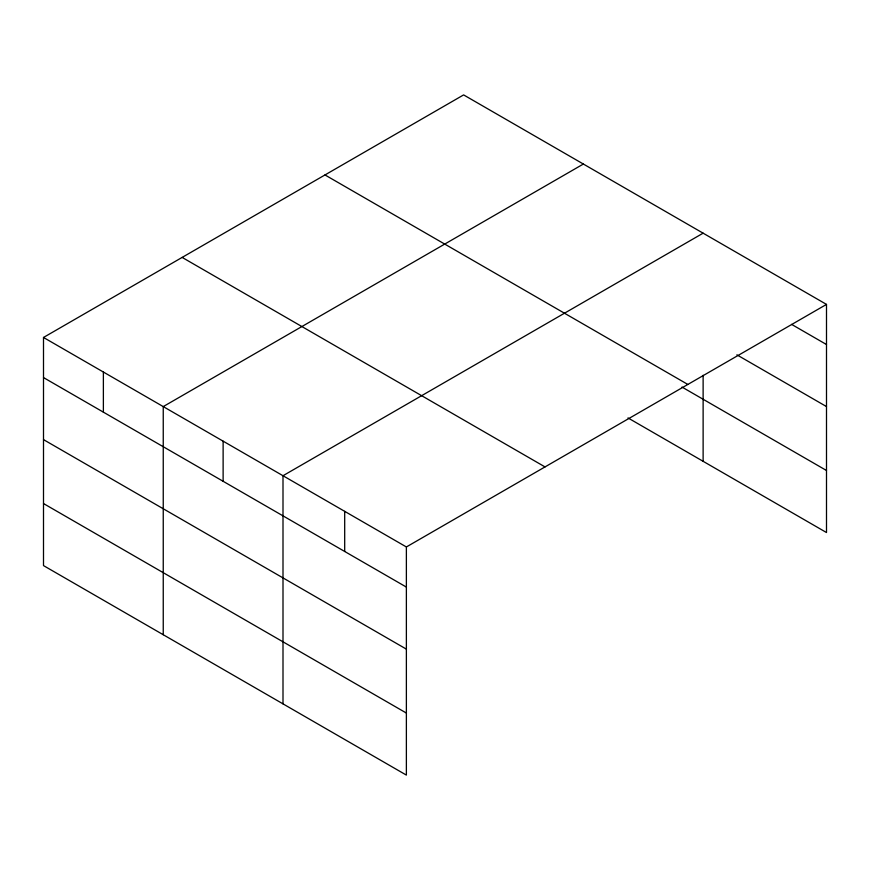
<?xml version="1.0" encoding="UTF-8"?>
<svg xmlns="http://www.w3.org/2000/svg" width="870" height="870" viewBox="0 0 870 870"><rect width="100%" height="100%" fill="white"/><g stroke="black" fill="none" stroke-linecap="round" stroke-linejoin="round"><path stroke-width="1.3" d="M43.5 337.462L406.377 546.958L406.377 775.094L43.5 565.598L43.5 337.462L463.623 94.906L826.5 304.402L826.5 532.538L627.988 417.926M583.368 164.038L163.245 406.594L163.245 634.73M703.123 233.171L283 475.727L283 703.863M406.377 546.958L826.5 304.402M791.58 324.369L826.5 344.531M736.879 354.829L826.5 406.573M324.978 174.946L687.855 384.453M681.993 387.063L826.5 470.496M182.145 257.411L545.022 466.918M43.5 377.58L406.377 587.087M43.5 439.622L406.377 649.129M43.5 503.545L406.377 713.052M703.123 375.296L703.123 461.307M344.694 511.342L344.694 551.471M223.122 441.166L223.122 481.284M103.378 372.023L103.378 412.152"/></g></svg>
